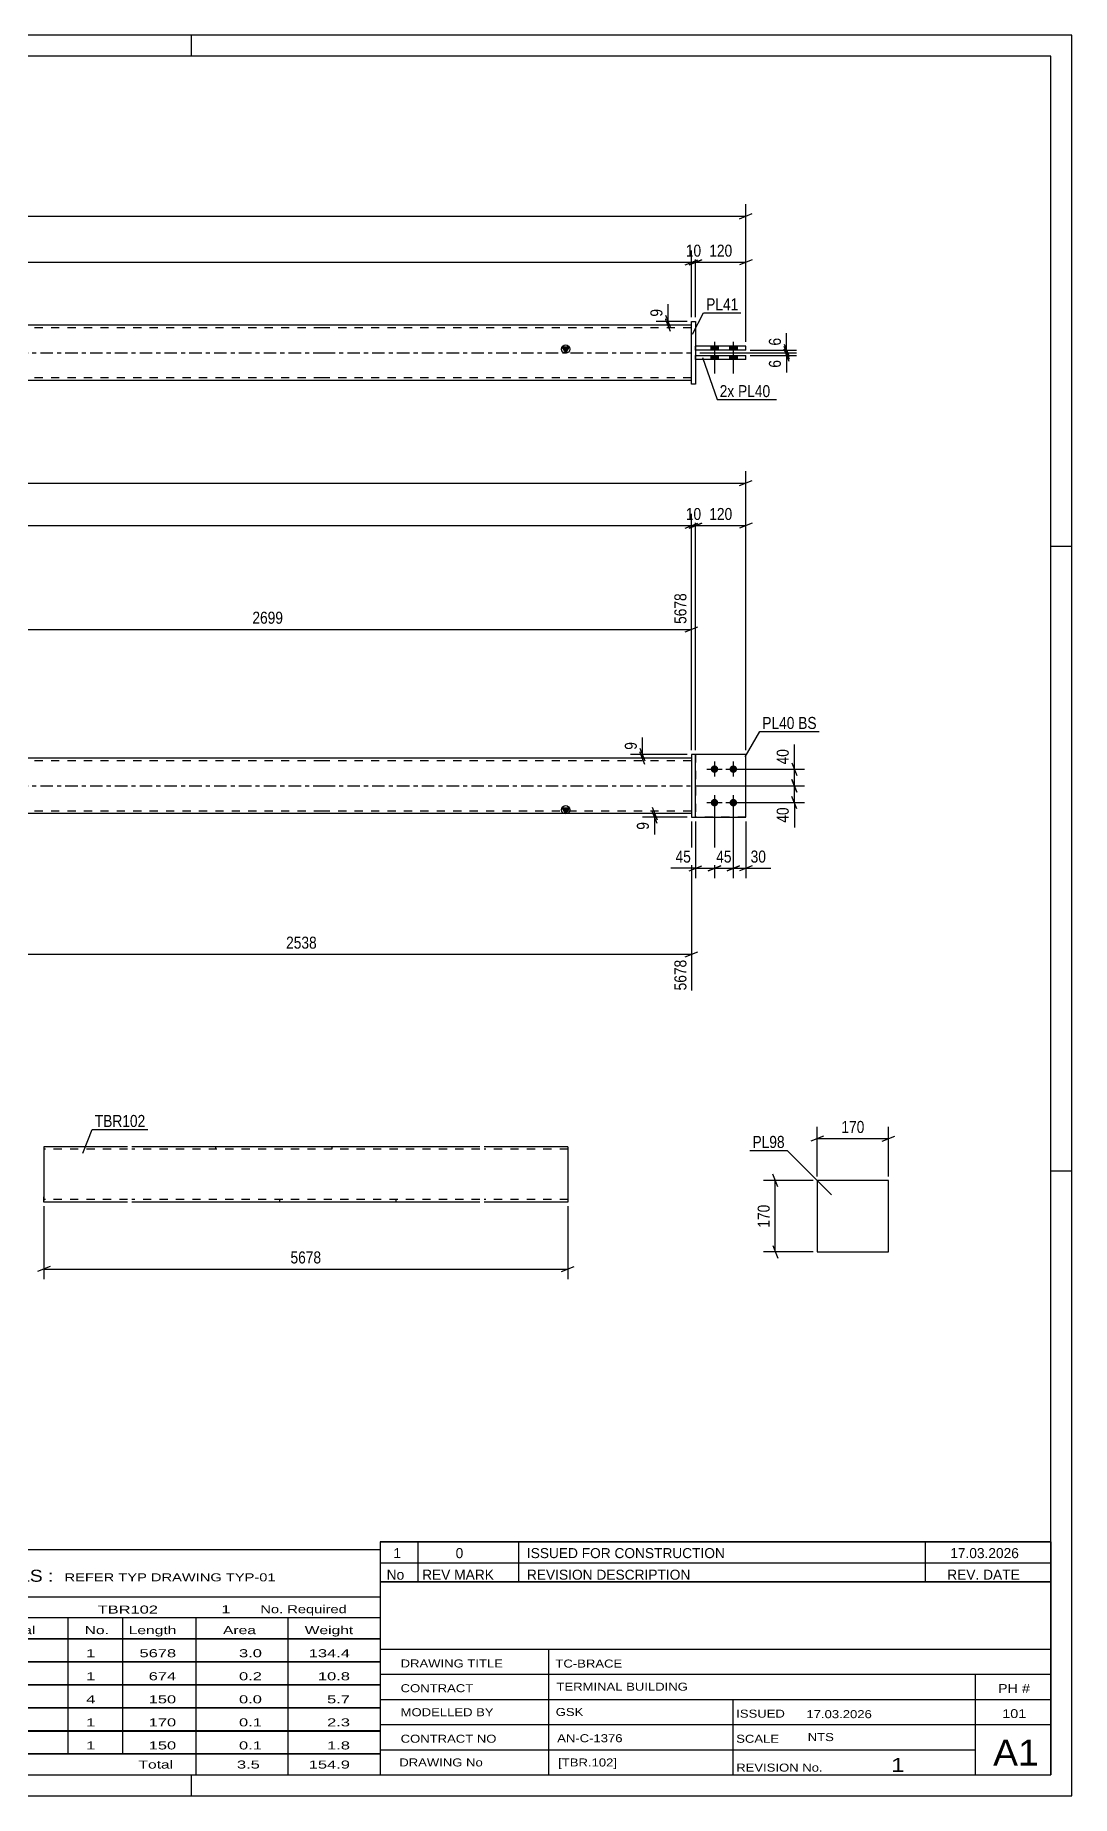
# Model space of a CAD drawing. Header units: millimetres. Extents: x 0 to 594, y 0 to 420.
# Drawn here: x 346.7 to 594, y 0 to 420 of the extents above; entities that cross this region are included whole.
import ezdxf

# ---------------------------------------------------------------- set-up
doc = ezdxf.new("R2010")
doc.units = ezdxf.units.MM
doc.linetypes.add('DXK_LINE_DOT2', pattern=[3.9198, 1.9599, -1.9599])
doc.linetypes.add('DXK_LINE_DOT3', pattern=[5.9187, 2.979, -0.9799, 0.9799, -0.9799])
doc.styles.add('Arial Narrow', font='ARIALN.TTF', dxfattribs={"height": 0.2})

# ---------------------------------------------------------------- blocks, each defined once
blk = doc.blocks.new('Unknown-580874476-1129')
at = {"color": 5, "linetype": 'Continuous'}
for p, q in [((594, 420), (0, 420)), ((384, 415), (384, 420)), ((594, 0), (594, 420)), ((589, 415), (5, 415)), ((589, 5), (589, 415)), ((594, 298), (589, 298)), ((594, 149), (589, 149)), ((5, 5), (589, 5)), ((384, 0), (384, 5)), ((0, 0), (594, 0))]:
    blk.add_line(p, q, dxfattribs=at)
blk = doc.blocks.new('Part-580874476-1922 - 1901')
at = {"color": 7, "linetype": 'DXK_LINE_DOT2'}
for p, q in [((516.25, 248.42), (504.25, 248.42)), ((504.25, 233.42), (504.25, 248.42)), ((516.25, 233.42), (516.25, 248.42)), ((516.25, 233.42), (504.25, 233.42))]:
    blk.add_line(p, q, dxfattribs=at)
blk = doc.blocks.new('Part-580874476-1923 - 1901')
at = {"color": 2, "linetype": 'Continuous'}
for p, q in [((504.25, 248.42), (503.25, 248.42)), ((503.25, 248.42), (503.25, 233.42)), ((504.25, 233.42), (504.25, 248.42)), ((503.25, 233.42), (504.25, 233.42))]:
    blk.add_line(p, q, dxfattribs=at)
blk = doc.blocks.new('Part-580874476-1912 - 1901')
at = {"linetype": 'Continuous'}
blk.add_hatch(color=2, dxfattribs=at).paths.add_polyline_path([(473.25, 234.32), (472.45, 235.72), (474.05, 235.72)])
at = {"color": 2, "linetype": 'Continuous'}
for p, q in [((176.2, 247.52), (88.2, 247.52)), ((415.15, 247.52), (176.3, 247.52)), ((503.25, 247.52), (415.25, 247.52)), ((473.25, 234.32), (472.45, 235.72)), ((472.45, 235.72), (474.05, 235.72)), ((474.05, 235.72), (473.25, 234.32)), ((176.2, 234.32), (88.2, 234.32)), ((415.15, 234.32), (176.3, 234.32)), ((503.25, 234.32), (415.25, 234.32))]:
    blk.add_line(p, q, dxfattribs=at)
at = {"color": 7, "linetype": 'DXK_LINE_DOT2'}
for p, q in [((88.2, 234.32), (88.2, 247.52)), ((176.2, 246.92), (88.2, 246.92)), ((415.15, 246.92), (176.3, 246.92)), ((274.2, 247.52), (274.2, 246.92)), ((301.92, 247.52), (301.92, 246.92)), ((503.25, 246.92), (415.25, 246.92)), ((503.25, 247.52), (503.25, 234.32)), ((176.2, 234.92), (88.2, 234.92)), ((415.15, 234.92), (176.3, 234.92)), ((289.54, 234.32), (289.54, 234.92)), ((317.26, 234.32), (317.26, 234.92)), ((503.25, 234.92), (415.25, 234.92))]:
    blk.add_line(p, q, dxfattribs=at)
at = {"color": 7, "linetype": 'DXK_LINE_DOT3'}
for p, q in [((88.2, 240.92), (176.2, 240.92)), ((176.3, 240.92), (415.15, 240.92)), ((415.25, 240.92), (503.25, 240.92))]:
    blk.add_line(p, q, dxfattribs=at)
at = {"color": 2, "linetype": 'Continuous'}
blk.add_circle((473.25, 235.22), 1, dxfattribs=at)
blk = doc.blocks.new('Part-580874476-1917 - 1901')
at = {"color": 2, "linetype": 'Continuous'}
for p, q in [((516.25, 248.42), (504.25, 248.42)), ((516.25, 233.42), (516.25, 248.42)), ((504.25, 233.42), (516.25, 233.42))]:
    blk.add_line(p, q, dxfattribs=at)
at = {"color": 7, "linetype": 'DXK_LINE_DOT2'}
blk.add_line((504.25, 248.42), (504.25, 233.42), dxfattribs=at)
blk = doc.blocks.new('Bolt-580874476-1944 - 1901')
at = {"linetype": 'Continuous'}
for points in [[(508.75, 245.82, -1), (508.75, 244.02, -1)], [(513.25, 245.82, -1), (513.25, 244.02, -1)], [(508.75, 237.82, -1), (508.75, 236.02, -1)], [(513.25, 237.82, -1), (513.25, 236.02, -1)]]:
    blk.add_hatch(color=1, dxfattribs=at).paths.add_polyline_path(points)
at = {"color": 1, "linetype": 'Continuous'}
for p, q in [((506.95, 244.92), (510.55, 244.92)), ((508.75, 246.72), (508.75, 243.12)), ((511.45, 244.92), (515.05, 244.92)), ((513.25, 246.72), (513.25, 243.12)), ((506.95, 236.92), (510.55, 236.92)), ((508.75, 238.72), (508.75, 235.12)), ((511.45, 236.92), (515.05, 236.92)), ((513.25, 238.72), (513.25, 235.12))]:
    blk.add_line(p, q, dxfattribs=at)
blk = doc.blocks.new('Bolt-580874476-2330 - 2328')
at = {"linetype": 'Continuous'}
for points in [[(509.65, 345.83), (507.85, 345.83), (507.85, 344.83), (509.65, 344.83)], [(509.65, 345.83), (507.85, 345.83), (507.85, 344.83), (509.65, 344.83)], [(514.15, 345.83), (512.35, 345.83), (512.35, 344.83), (514.15, 344.83)], [(514.15, 345.83), (512.35, 345.83), (512.35, 344.83), (514.15, 344.83)], [(509.65, 343.63), (507.85, 343.63), (507.85, 342.63), (509.65, 342.63)], [(509.65, 343.63), (507.85, 343.63), (507.85, 342.63), (509.65, 342.63)], [(514.15, 343.63), (512.35, 343.63), (512.35, 342.63), (514.15, 342.63)], [(514.15, 343.63), (512.35, 343.63), (512.35, 342.63), (514.15, 342.63)]]:
    blk.add_hatch(color=1, dxfattribs=at).paths.add_polyline_path(points)
at = {"color": 1, "linetype": 'Continuous'}
for p, q in [((507.85, 345.83), (507.85, 344.83)), ((507.85, 345.83), (507.85, 344.83)), ((508.75, 346.83), (508.75, 339.33)), ((508.75, 346.83), (508.75, 339.33)), ((509.65, 345.83), (509.65, 344.83)), ((509.65, 345.83), (509.65, 344.83)), ((512.35, 345.83), (512.35, 344.83)), ((512.35, 345.83), (512.35, 344.83)), ((513.25, 346.83), (513.25, 339.33)), ((513.25, 346.83), (513.25, 339.33)), ((514.15, 345.83), (514.15, 344.83)), ((514.15, 345.83), (514.15, 344.83)), ((507.85, 343.63), (507.85, 342.63)), ((507.85, 343.63), (507.85, 342.63)), ((509.65, 343.63), (509.65, 342.63)), ((509.65, 343.63), (509.65, 342.63)), ((512.35, 343.63), (512.35, 342.63)), ((512.35, 343.63), (512.35, 342.63)), ((514.15, 343.63), (514.15, 342.63)), ((514.15, 343.63), (514.15, 342.63))]:
    blk.add_line(p, q, dxfattribs=at)
blk = doc.blocks.new('Part-580874476-2352 - 2328')
at = {"color": 2, "linetype": 'Continuous'}
for p, q in [((503.25, 336.73), (503.25, 351.73)), ((503.25, 351.73), (504.25, 351.73)), ((504.25, 351.73), (504.25, 336.73)), ((504.25, 336.73), (503.25, 336.73))]:
    blk.add_line(p, q, dxfattribs=at)
blk = doc.blocks.new('Part-580874476-2357 - 2328')
at = {"color": 2, "linetype": 'Continuous'}
for p, q in [((516.25, 345.83), (504.25, 345.83)), ((504.25, 344.83), (504.25, 345.83)), ((516.25, 344.83), (504.25, 344.83)), ((516.25, 344.83), (516.25, 345.83))]:
    blk.add_line(p, q, dxfattribs=at)
blk = doc.blocks.new('Part-580874476-2362 - 2328')
at = {"color": 2, "linetype": 'Continuous'}
for p, q in [((504.25, 342.63), (504.25, 343.63)), ((504.25, 343.63), (516.25, 343.63)), ((516.25, 342.63), (504.25, 342.63)), ((516.25, 342.63), (516.25, 343.63))]:
    blk.add_line(p, q, dxfattribs=at)
blk = doc.blocks.new('Part-580874476-2367 - 2328')
at = {"linetype": 'Continuous'}
blk.add_hatch(color=2, dxfattribs=at).paths.add_polyline_path([(473.25, 344.23), (472.45, 345.63), (474.05, 345.63)])
at = {"color": 2, "linetype": 'Continuous'}
for p, q in [((176.2, 350.83), (88.2, 350.83)), ((415.15, 350.83), (176.3, 350.83)), ((503.25, 350.83), (415.25, 350.83)), ((274.2, 344.93), (301.92, 344.93)), ((274.2, 344.83), (274.2, 344.93)), ((289.54, 344.83), (289.54, 344.93)), ((301.92, 344.93), (301.92, 343.53)), ((473.25, 344.23), (472.45, 345.63)), ((472.45, 345.63), (474.05, 345.63)), ((474.05, 345.63), (473.25, 344.23)), ((274.2, 343.63), (274.2, 343.53)), ((301.92, 343.53), (274.2, 343.53)), ((289.54, 343.63), (289.54, 343.53)), ((176.2, 337.63), (88.2, 337.63)), ((415.15, 337.63), (176.3, 337.63)), ((503.25, 337.63), (415.25, 337.63))]:
    blk.add_line(p, q, dxfattribs=at)
at = {"color": 7, "linetype": 'DXK_LINE_DOT2'}
for p, q in [((88.2, 350.83), (88.2, 337.63)), ((176.2, 350.23), (88.2, 350.23)), ((415.15, 350.23), (176.3, 350.23)), ((503.25, 350.23), (415.25, 350.23)), ((503.25, 337.63), (503.25, 350.83)), ((274.2, 343.53), (274.2, 344.83)), ((289.54, 343.53), (289.54, 344.83)), ((301.92, 344.93), (317.26, 344.93)), ((317.26, 344.93), (317.26, 343.53)), ((317.26, 343.53), (301.92, 343.53)), ((176.2, 338.23), (88.2, 338.23)), ((415.15, 338.23), (176.3, 338.23)), ((503.25, 338.23), (415.25, 338.23))]:
    blk.add_line(p, q, dxfattribs=at)
at = {"color": 7, "linetype": 'DXK_LINE_DOT3'}
for p, q in [((88.2, 344.23), (176.2, 344.23)), ((176.3, 344.23), (415.15, 344.23)), ((415.25, 344.23), (503.25, 344.23))]:
    blk.add_line(p, q, dxfattribs=at)
at = {"color": 2, "linetype": 'Continuous'}
blk.add_circle((473.25, 345.13), 1, dxfattribs=at)
blk = doc.blocks.new('Part-580874476-4608 - 4607')
at = {"color": 2, "linetype": 'Continuous'}
for p, q in [((550.27, 146.77), (533.27, 146.77)), ((533.27, 146.77), (533.27, 129.77)), ((550.27, 129.77), (550.27, 146.77)), ((533.27, 129.77), (550.27, 129.77))]:
    blk.add_line(p, q, dxfattribs=at)
blk = doc.blocks.new('Part-580874476-1478 - 1462')
at = {"color": 2, "linetype": 'Continuous'}
for p, q in [((368.73, 154.85), (348.73, 154.85)), ((348.73, 154.85), (348.73, 153.65)), ((348.73, 153.65), (348.73, 142.85)), ((452.78, 154.85), (369.73, 154.85)), ((473.78, 154.85), (453.78, 154.85)), ((473.78, 154.85), (473.78, 154.76)), ((473.78, 154.76), (473.78, 153.65)), ((473.78, 153.65), (473.78, 141.65)), ((348.73, 141.74), (348.73, 142.85)), ((348.73, 141.65), (348.73, 141.74)), ((368.73, 141.65), (348.73, 141.65)), ((452.78, 141.65), (369.73, 141.65)), ((473.78, 141.65), (453.78, 141.65))]:
    blk.add_line(p, q, dxfattribs=at)
at = {"color": 7, "linetype": 'DXK_LINE_DOT2'}
for p, q in [((368.73, 154.25), (348.73, 154.25)), ((452.78, 154.25), (369.73, 154.25)), ((389.73, 154.85), (389.73, 154.25)), ((417.44, 154.85), (417.44, 154.25)), ((473.78, 154.25), (453.78, 154.25)), ((473.78, 154.5), (473.78, 153.65)), ((348.73, 142.85), (348.73, 142)), ((348.73, 142.25), (348.73, 142.29)), ((368.73, 142.25), (348.73, 142.25)), ((452.78, 142.25), (369.73, 142.25)), ((405.07, 141.65), (405.07, 142.25)), ((432.78, 141.65), (432.78, 142.25)), ((473.78, 142.25), (453.78, 142.25)), ((473.78, 142.29), (473.78, 142.39)), ((473.78, 142.25), (473.78, 142.29)), ((473.78, 142.25), (473.78, 142.29))]:
    blk.add_line(p, q, dxfattribs=at)
blk = doc.blocks.new('StraightDimension-580874476-1958 - 1901')
at = {"color": 7, "linetype": 'Continuous'}
for p, q in [((502.75, 302.4), (505.75, 303.6)), ((504.25, 249.42), (504.25, 305.85)), ((504.25, 303), (516.25, 303)), ((517.75, 303.6), (514.75, 302.4)), ((516.25, 249.42), (516.25, 305.85))]:
    blk.add_line(p, q, dxfattribs=at)
at = {"color": 0}
blk.add_wipeout([(513.6, 303.75), (513.6, 307.95), (506.91, 307.95), (506.91, 303.75)], dxfattribs=at)
at = {"color": 3, "style": 'Arial Narrow'}
blk.add_text('120', height=2.863, dxfattribs=at).set_placement((507.51, 304.35))
blk = doc.blocks.new('StraightDimension-580874476-1968 - 1901')
at = {"color": 7, "linetype": 'Continuous'}
for p, q in [((501.75, 302.4), (504.75, 303.6)), ((505.75, 303.6), (502.75, 302.4)), ((503.25, 249.42), (503.25, 305.85)), ((503.25, 303), (504.25, 303)), ((504.25, 249.42), (504.25, 305.85))]:
    blk.add_line(p, q, dxfattribs=at)
at = {"color": 0}
blk.add_wipeout([(506.18, 303.75), (506.18, 307.95), (501.32, 307.95), (501.32, 303.75)], dxfattribs=at)
at = {"color": 3, "style": 'Arial Narrow'}
blk.add_text('10', height=2.863, dxfattribs=at).set_placement((501.92, 304.35))
blk = doc.blocks.new('StraightDimension-580874476-1973 - 1901')
at = {"color": 7, "linetype": 'Continuous'}
for p, q in [((88.7, 303.6), (85.7, 302.4)), ((87.2, 250.42), (87.2, 305.85)), ((87.2, 303), (503.25, 303)), ((501.75, 302.4), (504.75, 303.6)), ((503.25, 249.42), (503.25, 305.85))]:
    blk.add_line(p, q, dxfattribs=at)
at = {"color": 0}
blk.add_wipeout([(299.49, 303.75), (299.49, 307.95), (290.97, 307.95), (290.97, 303.75)], dxfattribs=at)
at = {"color": 3, "style": 'Arial Narrow'}
blk.add_text('5688', height=2.863, dxfattribs=at).set_placement((291.57, 304.35))
blk = doc.blocks.new('StraightDimension-580874476-1989 - 1901')
at = {"color": 7, "linetype": 'Continuous'}
for p, q in [((502.25, 248.42), (488.72, 248.42)), ((490.97, 249.92), (492.17, 246.92)), ((492.17, 246.02), (490.97, 249.02)), ((491.57, 247.52), (491.57, 248.42)), ((502.25, 247.52), (488.72, 247.52))]:
    blk.add_line(p, q, dxfattribs=at)
at = {"color": 0}
blk.add_wipeout([(490.82, 251.97), (486.62, 251.97), (486.62, 248.94), (490.82, 248.94)], dxfattribs=at)
at = {"color": 7, "linetype": 'Continuous'}
blk.add_line((491.57, 248.42), (491.57, 252.5), dxfattribs=at)
blk.add_line((491.57, 248.42), (491.57, 252.5), dxfattribs=at)
at = {"color": 3, "style": 'Arial Narrow'}
blk.add_text('9', height=2.86, rotation=90.0002, dxfattribs=at).set_placement((490.22, 249.54))
blk = doc.blocks.new('StraightDimension-580874476-2001 - 1901')
at = {"color": 7, "linetype": 'Continuous'}
for p, q in [((504.25, 240.92), (530.21, 240.92)), ((527.21, 242.42), (528.41, 239.42)), ((527.81, 236.92), (527.81, 240.92)), ((514.25, 236.92), (530.21, 236.92)), ((528.41, 235.42), (527.21, 238.42))]:
    blk.add_line(p, q, dxfattribs=at)
at = {"color": 0}
blk.add_wipeout([(527.06, 236.39), (522.86, 236.39), (522.86, 231.54), (527.06, 231.54)], dxfattribs=at)
at = {"color": 7, "linetype": 'Continuous'}
blk.add_line((527.81, 236.92), (527.81, 231.01), dxfattribs=at)
blk.add_line((527.81, 236.92), (527.81, 231.01), dxfattribs=at)
at = {"color": 3, "style": 'Arial Narrow'}
blk.add_text('40', height=2.863, rotation=90.0002, dxfattribs=at).set_placement((526.46, 232.14))
blk = doc.blocks.new('StraightDimension-580874476-2016 - 1901')
at = {"color": 7, "linetype": 'Continuous'}
for p, q in [((514.25, 244.92), (530.21, 244.92)), ((527.21, 246.42), (528.41, 243.42)), ((527.81, 240.92), (527.81, 244.92)), ((504.25, 240.92), (530.21, 240.92)), ((528.41, 239.42), (527.21, 242.42))]:
    blk.add_line(p, q, dxfattribs=at)
at = {"color": 0}
blk.add_wipeout([(527.06, 250.3), (522.86, 250.3), (522.86, 245.44), (527.06, 245.44)], dxfattribs=at)
at = {"color": 7, "linetype": 'Continuous'}
blk.add_line((527.81, 244.92), (527.81, 250.82), dxfattribs=at)
blk.add_line((527.81, 244.92), (527.81, 250.82), dxfattribs=at)
at = {"color": 3, "style": 'Arial Narrow'}
blk.add_text('40', height=2.863, rotation=90.0002, dxfattribs=at).set_placement((526.46, 246.04))
blk = doc.blocks.new('StraightDimension-580874476-2183 - 1901')
at = {"color": 7, "linetype": 'Continuous'}
for p, q in [((317.16, 233.32), (317.16, 183.43)), ((503.25, 232.42), (503.25, 192.13)), ((318.66, 201.34), (315.66, 200.14)), ((317.16, 200.74), (503.25, 200.74)), ((501.75, 200.14), (504.75, 201.34))]:
    blk.add_line(p, q, dxfattribs=at)
at = {"color": 0}
blk.add_wipeout([(414.46, 201.49), (414.46, 205.69), (405.95, 205.69), (405.95, 201.49)], dxfattribs=at)
at = {"color": 0, "linetype": 'Continuous'}
blk.add_wipeout([(502.65, 200.04), (498.45, 200.04), (498.45, 191.53), (502.65, 191.53)], dxfattribs=at)
at = {"color": 3, "style": 'Arial Narrow'}
blk.add_text('2538', height=2.863, dxfattribs=at).set_placement((406.55, 202.09))
at = {"color": 3, "linetype": 'Continuous', "style": 'Arial Narrow'}
blk.add_text('5678', height=2.863, rotation=90.0002, dxfattribs=at).set_placement((502.05, 192.13))
blk = doc.blocks.new('StraightDimension-580874476-2055 - 1901')
at = {"color": 7, "linetype": 'Continuous'}
for p, q in [((508.75, 235.92), (508.75, 218.87)), ((504.25, 232.42), (504.25, 218.87)), ((502.75, 220.67), (505.75, 221.87)), ((504.25, 221.27), (508.75, 221.27)), ((510.25, 221.87), (507.25, 220.67))]:
    blk.add_line(p, q, dxfattribs=at)
at = {"color": 0}
blk.add_wipeout([(503.73, 222.02), (503.73, 226.22), (498.87, 226.22), (498.87, 222.02)], dxfattribs=at)
at = {"color": 7, "linetype": 'Continuous'}
blk.add_line((504.25, 221.27), (498.35, 221.27), dxfattribs=at)
blk.add_line((504.25, 221.27), (498.35, 221.27), dxfattribs=at)
at = {"color": 3, "style": 'Arial Narrow'}
blk.add_text('45', height=2.863, dxfattribs=at).set_placement((499.47, 222.62))
blk = doc.blocks.new('StraightDimension-580874476-2065 - 1901')
at = {"color": 7, "linetype": 'Continuous'}
for p, q in [((508.75, 235.92), (508.75, 218.87)), ((513.25, 235.92), (513.25, 218.87)), ((507.25, 220.67), (510.25, 221.87)), ((508.75, 221.27), (513.25, 221.27)), ((514.75, 221.87), (511.75, 220.67))]:
    blk.add_line(p, q, dxfattribs=at)
at = {"color": 0}
blk.add_wipeout([(513.43, 222.02), (513.43, 226.22), (508.57, 226.22), (508.57, 222.02)], dxfattribs=at)
at = {"color": 3, "style": 'Arial Narrow'}
blk.add_text('45', height=2.863, dxfattribs=at).set_placement((509.17, 222.62))
blk = doc.blocks.new('StraightDimension-580874476-2075 - 1901')
at = {"color": 7, "linetype": 'Continuous'}
for p, q in [((513.25, 235.92), (513.25, 218.87)), ((516.25, 232.42), (516.25, 218.87)), ((511.75, 220.67), (514.75, 221.87)), ((513.25, 221.27), (516.25, 221.27)), ((517.75, 221.87), (514.75, 220.67))]:
    blk.add_line(p, q, dxfattribs=at)
at = {"color": 0}
blk.add_wipeout([(521.63, 222.02), (521.63, 226.22), (516.78, 226.22), (516.78, 222.02)], dxfattribs=at)
at = {"color": 7, "linetype": 'Continuous'}
blk.add_line((516.25, 221.27), (522.16, 221.27), dxfattribs=at)
blk.add_line((516.25, 221.27), (522.16, 221.27), dxfattribs=at)
at = {"color": 3, "style": 'Arial Narrow'}
blk.add_text('30', height=2.863, dxfattribs=at).set_placement((517.38, 222.62))
blk = doc.blocks.new('StraightDimension-580874476-2089 - 1901')
at = {"color": 7, "linetype": 'Continuous'}
for p, q in [((493.85, 235.82), (495.05, 232.82)), ((502.25, 234.32), (491.6, 234.32)), ((502.25, 233.42), (491.6, 233.42)), ((495.05, 231.92), (493.85, 234.92)), ((494.45, 233.42), (494.45, 234.32))]:
    blk.add_line(p, q, dxfattribs=at)
at = {"color": 0}
blk.add_wipeout([(493.7, 232.89), (489.5, 232.89), (489.5, 229.86), (493.7, 229.86)], dxfattribs=at)
at = {"color": 7, "linetype": 'Continuous'}
blk.add_line((494.45, 233.42), (494.45, 229.34), dxfattribs=at)
blk.add_line((494.45, 233.42), (494.45, 229.34), dxfattribs=at)
at = {"color": 3, "style": 'Arial Narrow'}
blk.add_text('9', height=2.86, rotation=90.0002, dxfattribs=at).set_placement((493.1, 230.46))
blk = doc.blocks.new('StraightDimension-580874476-2221 - 1901')
at = {"color": 7, "linetype": 'Continuous'}
for p, q in [((301.09, 248.52), (301.09, 286.87)), ((503.25, 249.42), (503.25, 286.87)), ((302.59, 278.86), (299.59, 277.66)), ((301.09, 278.26), (503.25, 278.26)), ((501.75, 277.66), (504.75, 278.86))]:
    blk.add_line(p, q, dxfattribs=at)
at = {"color": 0, "linetype": 'Continuous'}
blk.add_wipeout([(502.65, 287.47), (498.45, 287.47), (498.45, 278.96), (502.65, 278.96)], dxfattribs=at)
at = {"color": 0}
blk.add_wipeout([(406.43, 279.01), (406.43, 283.21), (397.91, 283.21), (397.91, 279.01)], dxfattribs=at)
at = {"color": 3, "linetype": 'Continuous', "style": 'Arial Narrow'}
blk.add_text('5678', height=2.863, rotation=90.0002, dxfattribs=at).set_placement((502.05, 279.56))
at = {"color": 3, "style": 'Arial Narrow'}
blk.add_text('2699', height=2.863, dxfattribs=at).set_placement((398.51, 279.61))
blk = doc.blocks.new('StraightDimension-580874476-2284 - 1901')
at = {"color": 7, "linetype": 'Continuous'}
for p, q in [((75.2, 249.42), (75.2, 316.02)), ((516.25, 249.42), (516.25, 316.02)), ((76.7, 313.77), (73.7, 312.57)), ((75.2, 313.17), (516.25, 313.17)), ((514.75, 312.57), (517.75, 313.77))]:
    blk.add_line(p, q, dxfattribs=at)
at = {"color": 0}
blk.add_wipeout([(299.99, 313.92), (299.99, 318.12), (291.47, 318.12), (291.47, 313.92)], dxfattribs=at)
at = {"color": 3, "style": 'Arial Narrow'}
blk.add_text('5938', height=2.863, dxfattribs=at).set_placement((292.07, 314.52))
blk = doc.blocks.new('StraightDimension-580874476-2442 - 2328')
at = {"color": 7, "linetype": 'Continuous'}
for p, q in [((497.07, 353.23), (498.27, 350.23)), ((502.25, 351.73), (494.82, 351.73)), ((502.25, 350.83), (494.82, 350.83)), ((498.27, 349.33), (497.07, 352.33)), ((497.67, 350.83), (497.67, 351.73))]:
    blk.add_line(p, q, dxfattribs=at)
at = {"color": 0}
blk.add_wipeout([(496.92, 355.28), (492.72, 355.28), (492.72, 352.26), (496.92, 352.26)], dxfattribs=at)
at = {"color": 7, "linetype": 'Continuous'}
blk.add_line((497.67, 351.73), (497.67, 355.81), dxfattribs=at)
blk.add_line((497.67, 351.73), (497.67, 355.81), dxfattribs=at)
at = {"color": 3, "style": 'Arial Narrow'}
blk.add_text('9', height=2.86, rotation=90.0002, dxfattribs=at).set_placement((496.32, 352.86))
blk = doc.blocks.new('StraightDimension-580874476-2423 - 2328')
at = {"color": 7, "linetype": 'Continuous'}
for p, q in [((525.35, 345.73), (526.55, 342.73)), ((526.55, 342.13), (525.35, 345.13)), ((505.25, 344.23), (528.35, 344.23)), ((517.25, 343.63), (528.35, 343.63)), ((525.95, 343.63), (525.95, 344.23))]:
    blk.add_line(p, q, dxfattribs=at)
at = {"color": 0}
blk.add_wipeout([(525.2, 343.11), (521, 343.11), (521, 340.08), (525.2, 340.08)], dxfattribs=at)
at = {"color": 7, "linetype": 'Continuous'}
blk.add_line((525.95, 343.63), (525.95, 339.55), dxfattribs=at)
blk.add_line((525.95, 343.63), (525.95, 339.55), dxfattribs=at)
at = {"color": 3, "style": 'Arial Narrow'}
blk.add_text('6', height=2.86, rotation=90.0002, dxfattribs=at).set_placement((524.6, 340.68))
blk = doc.blocks.new('StraightDimension-580874476-2432 - 2328')
at = {"color": 7, "linetype": 'Continuous'}
for p, q in [((517.25, 344.83), (528.35, 344.83)), ((525.35, 346.33), (526.55, 343.33)), ((526.55, 342.73), (525.35, 345.73)), ((525.95, 344.23), (525.95, 344.83)), ((505.25, 344.23), (528.35, 344.23))]:
    blk.add_line(p, q, dxfattribs=at)
at = {"color": 0}
blk.add_wipeout([(525.2, 348.38), (521, 348.38), (521, 345.36), (525.2, 345.36)], dxfattribs=at)
at = {"color": 7, "linetype": 'Continuous'}
blk.add_line((525.95, 344.83), (525.95, 348.91), dxfattribs=at)
blk.add_line((525.95, 344.83), (525.95, 348.91), dxfattribs=at)
at = {"color": 3, "style": 'Arial Narrow'}
blk.add_text('6', height=2.86, rotation=90.0002, dxfattribs=at).set_placement((524.6, 345.96))
blk = doc.blocks.new('StraightDimension-580874476-2453 - 2328')
at = {"color": 7, "linetype": 'Continuous'}
for p, q in [((502.75, 365.22), (505.75, 366.42)), ((504.25, 352.73), (504.25, 368.67)), ((504.25, 365.82), (516.25, 365.82)), ((517.75, 366.42), (514.75, 365.22)), ((516.25, 346.83), (516.25, 368.67))]:
    blk.add_line(p, q, dxfattribs=at)
at = {"color": 0}
blk.add_wipeout([(513.6, 366.57), (513.6, 370.77), (506.91, 370.77), (506.91, 366.57)], dxfattribs=at)
at = {"color": 3, "style": 'Arial Narrow'}
blk.add_text('120', height=2.863, dxfattribs=at).set_placement((507.51, 367.17))
blk = doc.blocks.new('StraightDimension-580874476-2463 - 2328')
at = {"color": 7, "linetype": 'Continuous'}
for p, q in [((501.75, 365.22), (504.75, 366.42)), ((505.75, 366.42), (502.75, 365.22)), ((503.25, 352.73), (503.25, 368.67)), ((503.25, 365.82), (504.25, 365.82)), ((504.25, 352.73), (504.25, 368.67))]:
    blk.add_line(p, q, dxfattribs=at)
at = {"color": 0}
blk.add_wipeout([(506.18, 366.57), (506.18, 370.77), (501.32, 370.77), (501.32, 366.57)], dxfattribs=at)
at = {"color": 3, "style": 'Arial Narrow'}
blk.add_text('10', height=2.863, dxfattribs=at).set_placement((501.92, 367.17))
blk = doc.blocks.new('StraightDimension-580874476-2473 - 2328')
at = {"color": 7, "linetype": 'Continuous'}
for p, q in [((89.7, 366.42), (86.7, 365.22)), ((88.2, 353.73), (88.2, 368.67)), ((88.2, 365.82), (503.25, 365.82)), ((501.75, 365.22), (504.75, 366.42)), ((503.25, 352.73), (503.25, 368.67))]:
    blk.add_line(p, q, dxfattribs=at)
at = {"color": 0}
blk.add_wipeout([(299.99, 366.57), (299.99, 370.77), (291.47, 370.77), (291.47, 366.57)], dxfattribs=at)
at = {"color": 3, "style": 'Arial Narrow'}
blk.add_text('5678', height=2.863, dxfattribs=at).set_placement((292.07, 367.17))
blk = doc.blocks.new('StraightDimension-580874476-2504 - 2328')
at = {"color": 7, "linetype": 'Continuous'}
for p, q in [((75.2, 346.83), (75.2, 379.68)), ((516.25, 346.83), (516.25, 379.68)), ((76.7, 377.43), (73.7, 376.23)), ((75.2, 376.83), (516.25, 376.83)), ((514.75, 376.23), (517.75, 377.43))]:
    blk.add_line(p, q, dxfattribs=at)
at = {"color": 0}
blk.add_wipeout([(299.99, 377.58), (299.99, 381.78), (291.47, 381.78), (291.47, 377.58)], dxfattribs=at)
at = {"color": 3, "style": 'Arial Narrow'}
blk.add_text('5938', height=2.863, dxfattribs=at).set_placement((292.07, 378.18))
blk = doc.blocks.new('StraightDimension-580874476-4613 - 4607')
at = {"color": 7, "linetype": 'Continuous'}
for p, q in [((533.27, 147.77), (533.27, 159.62)), ((550.27, 147.77), (550.27, 159.62)), ((534.77, 157.37), (531.77, 156.17)), ((533.27, 156.77), (550.27, 156.77)), ((548.77, 156.17), (551.77, 157.37))]:
    blk.add_line(p, q, dxfattribs=at)
at = {"color": 0}
blk.add_wipeout([(545.11, 157.52), (545.11, 161.72), (538.43, 161.72), (538.43, 157.52)], dxfattribs=at)
at = {"color": 3, "style": 'Arial Narrow'}
blk.add_text('170', height=2.863, dxfattribs=at).set_placement((539.03, 158.12))
blk = doc.blocks.new('StraightDimension-580874476-4617 - 4607')
at = {"color": 7, "linetype": 'Continuous'}
for p, q in [((523.87, 145.27), (522.67, 148.27)), ((532.27, 146.77), (520.42, 146.77)), ((523.27, 129.77), (523.27, 146.77)), ((522.67, 131.27), (523.87, 128.27)), ((532.27, 129.77), (520.42, 129.77))]:
    blk.add_line(p, q, dxfattribs=at)
at = {"color": 0}
blk.add_wipeout([(522.52, 141.61), (518.32, 141.61), (518.32, 134.93), (522.52, 134.93)], dxfattribs=at)
at = {"color": 3, "style": 'Arial Narrow'}
blk.add_text('170', height=2.863, rotation=90.0002, dxfattribs=at).set_placement((521.92, 135.53))
blk = doc.blocks.new('StraightDimension-580874476-1485 - 1462')
at = {"color": 7, "linetype": 'Continuous'}
for p, q in [((348.73, 140.65), (348.73, 123.25)), ((473.78, 140.65), (473.78, 123.25)), ((350.23, 126.25), (347.23, 125.05)), ((472.28, 125.05), (475.28, 126.25)), ((348.73, 125.65), (473.78, 125.65))]:
    blk.add_line(p, q, dxfattribs=at)
at = {"color": 0}
blk.add_wipeout([(415.51, 126.4), (415.51, 130.6), (407, 130.6), (407, 126.4)], dxfattribs=at)
at = {"color": 3, "style": 'Arial Narrow'}
blk.add_text('5678', height=2.863, dxfattribs=at).set_placement((407.6, 127))
blk = doc.blocks.new('Unknown-580874476-4707')
at = {"color": 7, "linetype": 'Continuous'}
for p, q in [((429, 60.55), (589, 60.55)), ((589, 60.55), (429, 60.55)), ((429, 60.55), (429, 55.55)), ((438, 60.55), (438, 55.55)), ((462, 60.55), (462, 55.55)), ((559, 60.55), (559, 55.55)), ((589, 60.55), (589, 55.55)), ((429, 55.55), (589, 55.55)), ((429, 55.55), (429, 51.05)), ((429, 55.55), (589, 55.55)), ((438, 55.55), (438, 51.05)), ((462, 55.55), (462, 51.05)), ((559, 55.55), (559, 51.05)), ((589, 55.55), (589, 51.05)), ((589, 51.05), (429, 51.05))]:
    blk.add_line(p, q, dxfattribs=at)
at = {"color": 7, "linetype": 'Continuous', "style": 'Arial Narrow'}
for s, height, width, p in [('1', 2.39, 1.196471, (432.16, 56.7)), ('0', 2.39, 1.196471, (447, 56.7)), ('ISSUED FOR CONSTRUCTION', 2.3861, 1.196471, (464, 56.7)), ('17.03.2026', 2.386, 1.196471, (565, 56.7)), ('No', 2.386, 1.2, (430.54, 51.55)), ('REV MARK', 2.386, 1.2, (439, 51.55)), ('REVISION DESCRIPTION', 2.3861, 1.2, (464, 51.55)), ('REV. DATE', 2.386, 1.2, (564.28, 51.55))]:
    blk.add_text(s, height=height, dxfattribs=dict(at, width=width)).set_placement(p)
blk = doc.blocks.new('Unknown-580874476-4706')
at = {"color": 7, "linetype": 'Continuous'}
for p, q in [((429, 51.05), (429, 5)), ((429, 51.05), (589, 51.05)), ((589, 51), (589, 5)), ((429, 35), (589, 35)), ((469.14, 35), (469.14, 5)), ((429, 29), (589, 29)), ((571, 5.05), (571, 29.05)), ((429, 23), (589, 23)), ((513.14, 23), (513.14, 5)), ((429, 17), (589, 17)), ((429, 11), (571, 11)), ((429, 5), (589, 5))]:
    blk.add_line(p, q, dxfattribs=at)
at = {"color": 7, "style": 'Arial Narrow'}
for s, height, width, p in [('DRAWING TITLE', 1.9089, 1.425378, (433.88, 30.61)), ('TC-BRACE', 1.909, 1.425378, (470.81, 30.59)), ('CONTRACT', 1.909, 1.425378, (433.88, 24.71)), ('TERMINAL BUILDING', 1.9089, 1.425378, (471.06, 25.07)), ('MODELLED BY', 1.9089, 1.425378, (433.88, 18.98)), ('GSK', 1.909, 1.425378, (470.88, 19.04)), ('ISSUED', 1.909, 1.425378, (513.94, 18.64)), ('17.03.2026', 1.909, 1.425378, (530.69, 18.52)), ('CONTRACT NO', 1.9089, 1.425378, (433.88, 12.66)), ('AN-C-1376', 1.909, 1.425378, (471.23, 12.78)), ('SCALE', 1.909, 1.425378, (513.94, 12.65)), ('A1', 6.204, 1.25, (575.24, 7.2)), ('DRAWING No', 1.909, 1.425378, (433.56, 7)), ('[TBR.102]', 1.909, 1.425378, (471.46, 6.99)), ('1', 3.34, 1.5, (550.91, 5.68)), ('REVISION No.', 1.9089, 1.425378, (513.94, 5.77))]:
    blk.add_text(s, height=height, dxfattribs=dict(at, width=width)).set_placement(p)
at = {"color": 7, "linetype": 'Continuous', "style": 'Arial Narrow'}
for s, height, width, p in [('PH #', 2.1, 1.42538, (576.4, 24.55)), ('101', 2.1, 1.42538, (577.41, 18.55)), ('NTS', 1.909, 1.425378, (531, 13.05))]:
    blk.add_text(s, height=height, dxfattribs=dict(at, width=width)).set_placement(p)
blk = doc.blocks.new('Unknown-580874476-4708')
at = {"color": 7, "linetype": 'Continuous'}
for p, q in [((269, 58.75), (429, 58.75)), ((269, 47.5), (269, 58.75)), ((429, 58.75), (429, 47.5)), ((269, 47.5), (429, 47.5)), ((269, 47.5), (269, 42.5)), ((429, 47.5), (429, 42.5)), ((269, 42.5), (429, 42.5)), ((269, 42.5), (269, 37.5)), ((293, 42.5), (293, 37.5)), ((328.5, 42.5), (328.5, 37.5)), ((354.5, 42.5), (354.5, 37.5)), ((367.5, 42.5), (367.5, 37.5)), ((385, 42.5), (385, 37.5)), ((407, 42.5), (407, 37.5)), ((429, 42.5), (429, 37.5)), ((269, 37.5), (429, 37.5)), ((269, 37.45), (269, 32.05)), ((269, 37.45), (429, 37.45)), ((293, 37.5), (293, 32)), ((328.5, 37.5), (328.5, 32)), ((354.5, 37.5), (354.5, 32)), ((367.5, 37.5), (367.5, 32)), ((385, 37.5), (385, 32)), ((407, 37.5), (407, 32)), ((429, 37.45), (429, 32.05)), ((269, 32.05), (429, 32.05)), ((269, 31.95), (269, 26.55)), ((269, 31.95), (429, 31.95)), ((293, 32), (293, 26.5)), ((328.5, 32), (328.5, 26.5)), ((354.5, 32), (354.5, 26.5)), ((367.5, 32), (367.5, 26.5)), ((385, 32), (385, 26.5)), ((407, 32), (407, 26.5)), ((429, 31.95), (429, 26.55)), ((269, 26.55), (429, 26.55)), ((269, 26.45), (269, 21.05)), ((269, 26.45), (429, 26.45)), ((293, 26.5), (293, 21)), ((328.5, 26.5), (328.5, 21)), ((354.5, 26.5), (354.5, 21)), ((367.5, 26.5), (367.5, 21)), ((385, 26.5), (385, 21)), ((407, 26.5), (407, 21)), ((429, 26.45), (429, 21.05)), ((269, 21.05), (429, 21.05)), ((293, 21), (293, 15.5)), ((328.5, 21), (328.5, 15.5)), ((354.5, 21), (354.5, 15.5)), ((367.5, 21), (367.5, 15.5)), ((385, 21), (385, 15.5)), ((407, 21), (407, 15.5)), ((269, 20.95), (269, 15.55)), ((269, 20.95), (429, 20.95)), ((429, 20.95), (429, 15.55)), ((269, 15.55), (429, 15.55)), ((269, 15.45), (269, 10.05)), ((269, 15.45), (429, 15.45)), ((293, 15.5), (293, 10)), ((328.5, 15.5), (328.5, 10)), ((354.5, 15.5), (354.5, 10)), ((367.5, 15.5), (367.5, 10)), ((385, 15.5), (385, 10)), ((407, 15.5), (407, 10)), ((429, 15.45), (429, 10.05)), ((269, 10.05), (429, 10.05)), ((269, 10), (429, 10)), ((269, 10), (269, 5)), ((385, 10), (385, 5)), ((407, 10), (407, 5)), ((429, 10), (429, 5)), ((269, 5), (429, 5))]:
    blk.add_line(p, q, dxfattribs=at)
at = {"color": 7, "style": 'Arial Narrow'}
for s, height, width, p in [('GENERAL NOTES & WELD DETAILS :', 2.8633, 1.4, (270.15, 51.06)), ('REFER TYP DRAWING TYP-01', 1.9089, 1.6, (353.7, 51.16)), ("MATERIAL LIST FOR ASSEMBLY MK'D", 1.9089, 1.6, (270.15, 43.56)), ('TBR102', 1.909, 1.794707, (361.59, 43.47)), ('1', 1.91, 1.794707, (391.08, 43.56)), ('No. Required', 1.9089, 1.6, (400.41, 43.56)), ('Mark', 1.909, 1.7, (270.34, 38.5)), ('Profile', 1.909, 1.7, (303.41, 38.5)), ('Material', 1.909, 1.7, (333.54, 38.56)), ('No.', 1.909, 1.7, (358.5, 38.56)), ('Length', 1.909, 1.7, (369, 38.56)), ('Area', 1.909, 1.7, (391.5, 38.56)), ('Weight', 1.909, 1.7, (411, 38.56))]:
    blk.add_text(s, height=height, dxfattribs=dict(at, width=width)).set_placement(p)
at = {"color": 7, "linetype": 'Continuous', "style": 'Arial Narrow'}
for s, height, width, p in [('TBR102', 1.909, 1.794707, (270.5, 33.06)), ('SHS132*6', 1.909, 1.794707, (295, 33.06)), ('E350', 1.909, 1.794707, (334.74, 33.06)), ('1', 1.91, 1.794707, (358.86, 33.06)), ('5678', 1.909, 1.794707, (371.58, 33.06)), ('3.0', 1.909, 1.794707, (395.32, 33.06)), ('134.4', 1.909, 1.794707, (411.96, 33.06)), ('PL170', 1.909, 1.794707, (270.5, 27.56)), ('PL12*170', 1.909, 1.794707, (295, 27.56)), ('E350', 1.909, 1.794707, (334.74, 27.56)), ('1', 1.91, 1.794707, (358.86, 27.56)), ('674', 1.909, 1.794707, (373.77, 27.56)), ('0.2', 1.909, 1.794707, (395.32, 27.56)), ('10.8', 1.909, 1.794707, (414.14, 27.56)), ('PL40', 1.909, 1.794707, (270.5, 22.06)), ('PL10*120', 1.909, 1.794707, (295, 22.06)), ('E350', 1.909, 1.794707, (334.74, 22.06)), ('4', 1.91, 1.794707, (358.86, 22.06)), ('150', 1.909, 1.794707, (373.77, 22.06)), ('0.0', 1.909, 1.794707, (395.32, 22.06)), ('5.7', 1.909, 1.794707, (416.33, 22.06)), ('PL98', 1.909, 1.794707, (270.5, 16.56)), ('PL10*170', 1.909, 1.794707, (295, 16.56)), ('E350', 1.909, 1.794707, (334.74, 16.56)), ('1', 1.91, 1.794707, (358.86, 16.56)), ('170', 1.909, 1.794707, (373.77, 16.56)), ('0.1', 1.909, 1.794707, (395.32, 16.56)), ('2.3', 1.909, 1.794707, (416.33, 16.56)), ('PL41', 1.909, 1.794707, (270.5, 11.06)), ('PL10*150', 1.909, 1.794707, (295, 11.06)), ('E350', 1.909, 1.794707, (334.74, 11.06)), ('1', 1.91, 1.794707, (358.86, 11.06)), ('150', 1.909, 1.794707, (373.77, 11.06)), ('0.1', 1.909, 1.794707, (395.32, 11.06)), ('1.8', 1.909, 1.794707, (416.33, 11.06)), ('Total', 1.909, 1.7, (371.33, 6.5)), ('3.5', 1.909, 1.794707, (394.83, 6.5)), ('154.9', 1.909, 1.794707, (411.96, 6.5))]:
    blk.add_text(s, height=height, dxfattribs=dict(at, width=width)).set_placement(p)
blk = doc.blocks.new('MarkSet-580874476-2319 - 1901')
at = {"color": 0}
blk.add_wipeout([(527.83, 254.5), (527.83, 257.5), (520.16, 257.5), (520.16, 254.5)], dxfattribs=at)
blk.add_wipeout([(527.83, 254.5), (527.83, 257.5), (520.16, 257.5), (520.16, 254.5)], dxfattribs=at)
at = {"color": 30, "linetype": 'Continuous'}
blk.add_line((516.06, 247.84), (519.56, 253.9), dxfattribs=at)
at = {"color": 0}
blk.add_wipeout([(533.11, 254.5), (533.11, 257.5), (528.73, 257.5), (528.73, 254.5)], dxfattribs=at)
blk.add_wipeout([(533.11, 254.5), (533.11, 257.5), (528.73, 257.5), (528.73, 254.5)], dxfattribs=at)
at = {"color": 30, "linetype": 'Continuous'}
blk.add_line((519.56, 253.9), (533.71, 253.9), dxfattribs=at)
at = {"color": 3, "style": 'Arial Narrow'}
for s, p in [('PL40', (520.16, 254.5)), ('BS', (528.73, 254.5))]:
    blk.add_text(s, height=2.863, dxfattribs=at).set_placement(p)
blk = doc.blocks.new('Mark-580874476-2348 - 2328')
at = {"color": 0}
blk.add_wipeout([(514.45, 354.38), (514.45, 357.38), (506.77, 357.38), (506.77, 354.38)], dxfattribs=at)
blk.add_wipeout([(514.45, 354.38), (514.45, 357.38), (506.77, 357.38), (506.77, 354.38)], dxfattribs=at)
at = {"color": 30, "linetype": 'Continuous'}
for p, q in [((503.48, 348.71), (506.17, 353.78)), ((506.17, 353.78), (515.05, 353.78))]:
    blk.add_line(p, q, dxfattribs=at)
at = {"color": 3, "style": 'Arial Narrow'}
blk.add_text('PL41', height=2.863, dxfattribs=at).set_placement((506.77, 354.38))
blk = doc.blocks.new('MarkSet-580874476-2562 - 2328')
at = {"color": 0}
blk.add_wipeout([(513.48, 333.66), (513.48, 336.66), (510, 336.66), (510, 333.66)], dxfattribs=at)
blk.add_wipeout([(513.48, 333.66), (513.48, 336.66), (510, 336.66), (510, 333.66)], dxfattribs=at)
at = {"color": 30, "linetype": 'Continuous'}
blk.add_line((505.87, 343.09), (509.4, 333.06), dxfattribs=at)
at = {"color": 0}
blk.add_wipeout([(522.05, 333.66), (522.05, 336.66), (514.38, 336.66), (514.38, 333.66)], dxfattribs=at)
blk.add_wipeout([(522.05, 333.66), (522.05, 336.66), (514.38, 336.66), (514.38, 333.66)], dxfattribs=at)
at = {"color": 30, "linetype": 'Continuous'}
blk.add_line((509.4, 333.06), (523.55, 333.06), dxfattribs=at)
at = {"color": 3, "style": 'Arial Narrow'}
for s, p in [('2x', (510, 333.66)), ('PL40', (514.38, 333.66))]:
    blk.add_text(s, height=2.863, dxfattribs=at).set_placement(p)
blk = doc.blocks.new('Mark-580874476-4620 - 4607')
at = {"color": 0}
blk.add_wipeout([(525.49, 154.55), (525.49, 157.55), (517.82, 157.55), (517.82, 154.55)], dxfattribs=at)
blk.add_wipeout([(525.49, 154.55), (525.49, 157.55), (517.82, 157.55), (517.82, 154.55)], dxfattribs=at)
at = {"color": 30, "linetype": 'Continuous'}
for p in [(517.22, 153.95), (536.7, 143.34)]:
    blk.add_line(p, (526.09, 153.95), dxfattribs=at)
at = {"color": 3, "style": 'Arial Narrow'}
blk.add_text('PL98', height=2.863, dxfattribs=at).set_placement((517.82, 154.55))
blk = doc.blocks.new('Mark-580874476-1474 - 1462')
at = {"color": 0}
blk.add_wipeout([(372.97, 159.55), (372.97, 162.55), (360.91, 162.55), (360.91, 159.55)], dxfattribs=at)
blk.add_wipeout([(372.97, 159.55), (372.97, 162.55), (360.91, 162.55), (360.91, 159.55)], dxfattribs=at)
at = {"color": 30, "linetype": 'Continuous'}
for p, q in [((358.08, 153.3), (360.31, 158.95)), ((360.31, 158.95), (373.57, 158.95))]:
    blk.add_line(p, q, dxfattribs=at)
at = {"color": 3, "style": 'Arial Narrow'}
blk.add_text('TBR102', height=2.863, dxfattribs=at).set_placement((360.91, 159.55))

msp = doc.modelspace()

# ---------------------------------------------------------------- block references
for name in ['Unknown-580874476-1129', 'Part-580874476-2367 - 2328', 'Part-580874476-2352 - 2328', 'Part-580874476-2357 - 2328', 'Bolt-580874476-2330 - 2328', 'Part-580874476-2362 - 2328', 'Part-580874476-1923 - 1901', 'Part-580874476-1922 - 1901', 'Part-580874476-1917 - 1901', 'Part-580874476-1912 - 1901', 'Bolt-580874476-1944 - 1901', 'Part-580874476-1478 - 1462', 'Part-580874476-4608 - 4607', 'Unknown-580874476-4707', 'Unknown-580874476-4708', 'Unknown-580874476-4706']:
    msp.add_blockref(name, (0, 0))

# ---------------------------------------------------------------- next in the draw order: block references
for name in ['StraightDimension-580874476-2442 - 2328', 'StraightDimension-580874476-2423 - 2328', 'StraightDimension-580874476-1958 - 1901', 'StraightDimension-580874476-2001 - 1901', 'Mark-580874476-1474 - 1462', 'StraightDimension-580874476-4613 - 4607', 'StraightDimension-580874476-1485 - 1462']:
    msp.add_blockref(name, (0, 0))

# ---------------------------------------------------------------- next in the draw order: block references
for name in ['StraightDimension-580874476-2432 - 2328', 'StraightDimension-580874476-1968 - 1901', 'StraightDimension-580874476-2183 - 1901', 'StraightDimension-580874476-4617 - 4607']:
    msp.add_blockref(name, (0, 0))

# ---------------------------------------------------------------- next in the draw order: block references
for name in ['StraightDimension-580874476-2453 - 2328', 'MarkSet-580874476-2562 - 2328', 'StraightDimension-580874476-1973 - 1901', 'StraightDimension-580874476-2055 - 1901', 'Mark-580874476-4620 - 4607']:
    msp.add_blockref(name, (0, 0))

# ---------------------------------------------------------------- next in the draw order: block references
for name in ['StraightDimension-580874476-2463 - 2328', 'StraightDimension-580874476-1989 - 1901', 'StraightDimension-580874476-2089 - 1901', 'StraightDimension-580874476-2065 - 1901']:
    msp.add_blockref(name, (0, 0))

# ---------------------------------------------------------------- next in the draw order: block references
for name in ['StraightDimension-580874476-2473 - 2328', 'StraightDimension-580874476-2016 - 1901', 'StraightDimension-580874476-2075 - 1901']:
    msp.add_blockref(name, (0, 0))

# ---------------------------------------------------------------- next in the draw order: block references
for name in ['StraightDimension-580874476-2504 - 2328', 'StraightDimension-580874476-2221 - 1901']:
    msp.add_blockref(name, (0, 0))

# ---------------------------------------------------------------- next in the draw order: block references
for name in ['Mark-580874476-2348 - 2328', 'StraightDimension-580874476-2284 - 1901']:
    msp.add_blockref(name, (0, 0))

# ---------------------------------------------------------------- next in the draw order: block references
msp.add_blockref('MarkSet-580874476-2319 - 1901', (0, 0))

doc.saveas('drawing.dxf')
